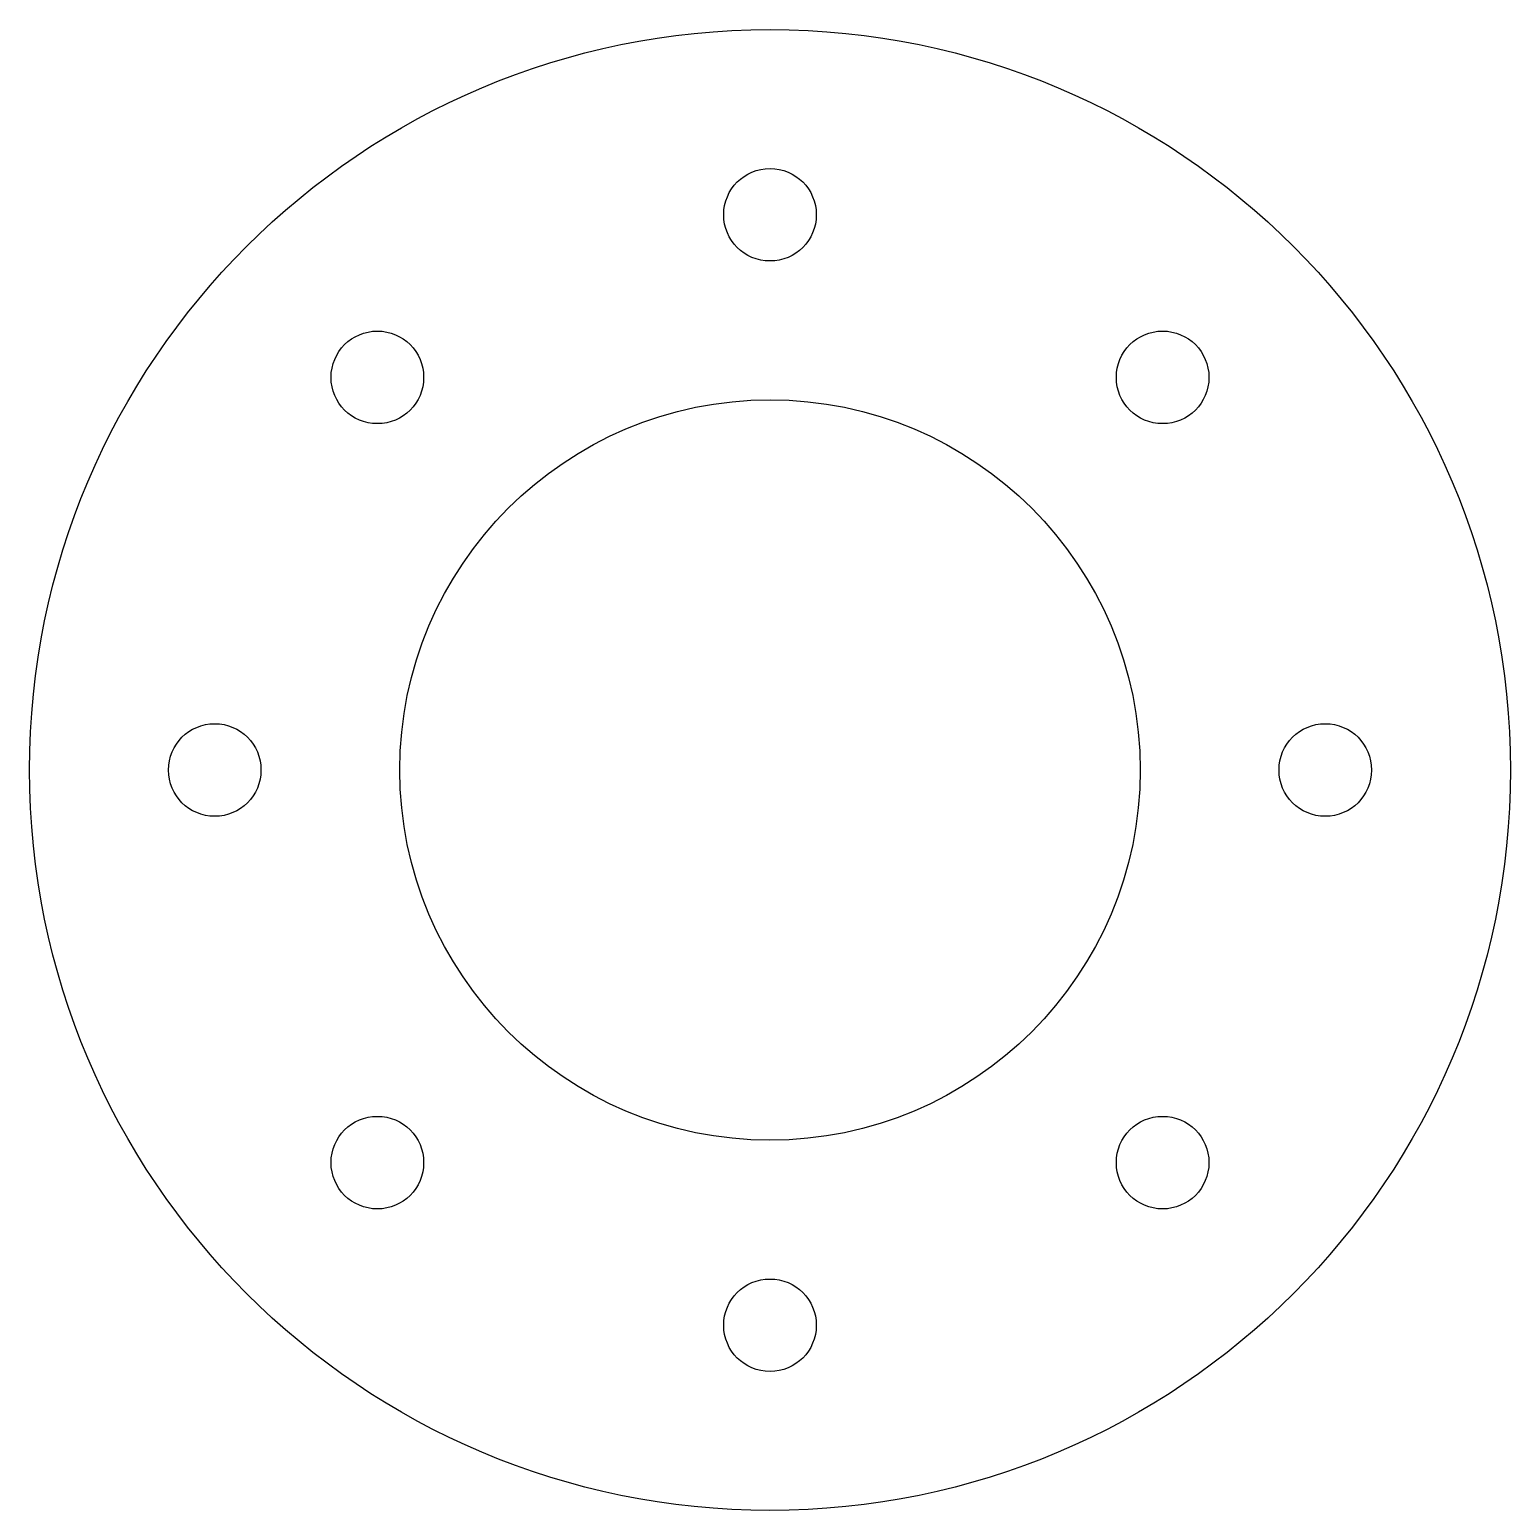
# Model space of a CAD drawing. Header units: millimetres. Extents: x -102 to 102, y -102 to 102.
import ezdxf

# ---------------------------------------------------------------- set-up
doc = ezdxf.new("R2010")
doc.units = ezdxf.units.MM

msp = doc.modelspace()

# ---------------------------------------------------------------- linework, layer by layer
for centre, radius in [((0, 0), 101.6), ((0, 76.2), 6.35), ((-53.88, 53.88), 6.35), ((53.88, 53.88), 6.35), ((0, 0), 50.8), ((-76.2, 0), 6.35), ((76.2, 0), 6.35), ((-53.88, -53.88), 6.35), ((53.88, -53.88), 6.35), ((0, -76.2), 6.35)]:
    msp.add_circle(centre, radius)

doc.saveas('drawing.dxf')
